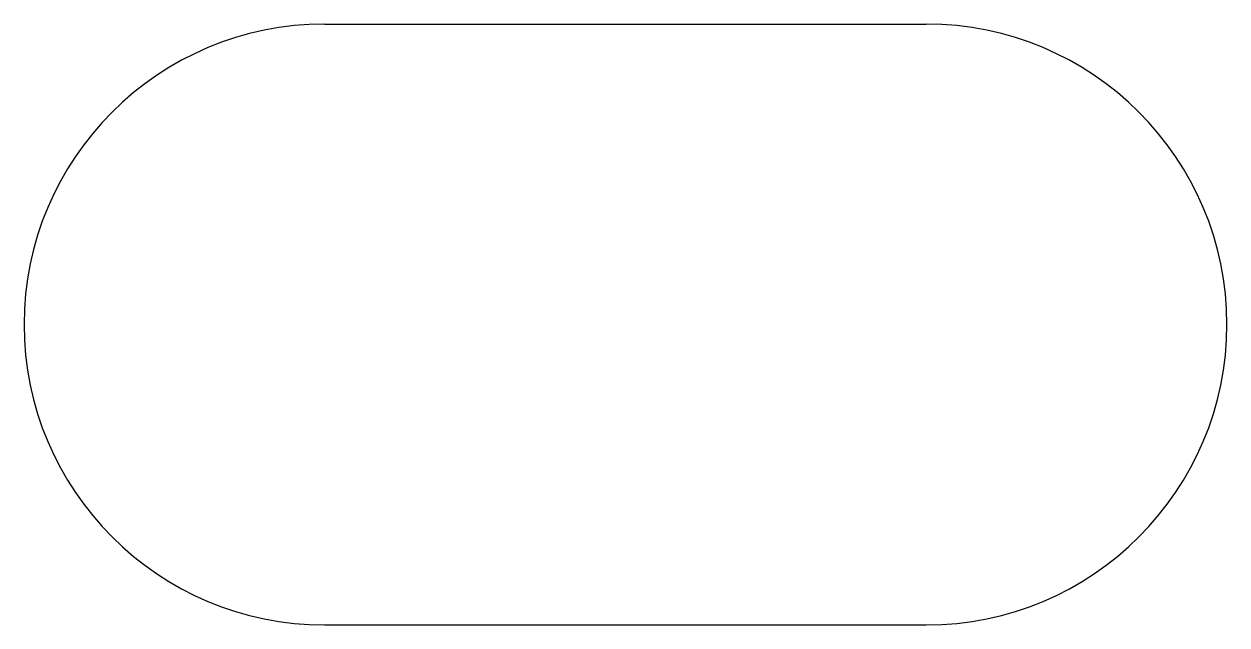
# Model space of a CAD drawing. Extents: x 3.05 to 10.92, y 2.45 to 6.39.
import ezdxf

# ---------------------------------------------------------------- set-up
doc = ezdxf.new("R2010")
doc.units = 0
doc.header["$LTSCALE"] = 0.5
doc.header["$MEASUREMENT"] = 0
doc.layers.add('MODELSKETCH_VISIBLE', color=7, linetype='CONTINUOUS')

msp = doc.modelspace()

# ---------------------------------------------------------------- linework, layer by layer
at = {"layer": 'MODELSKETCH_VISIBLE'}
for p, q in [((5.0138, 6.3908), (8.9509, 6.3908)), ((5.0138, 2.4538), (8.9509, 2.4538))]:
    msp.add_line(p, q, dxfattribs=at)
for centre, start, end in [((5.0138, 4.4223), 90, 270), ((8.9509, 4.4223), 270, 90)]:
    msp.add_arc(centre, 1.9685, start, end, dxfattribs=at)

doc.saveas('drawing.dxf')
